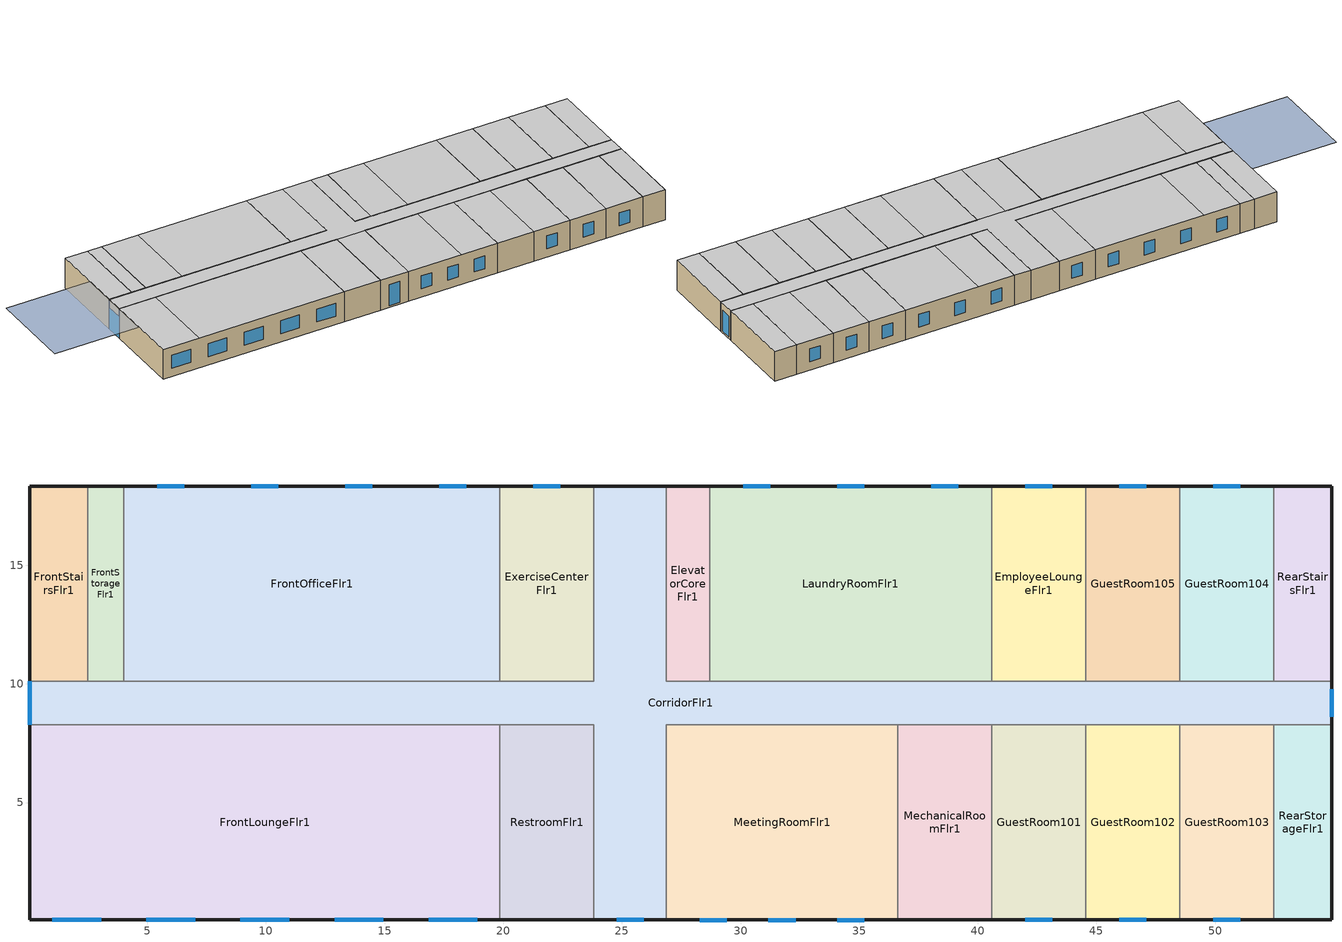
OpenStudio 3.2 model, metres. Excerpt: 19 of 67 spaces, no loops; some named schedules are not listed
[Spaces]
GuestRoom103
 floor ground: 52.47,8.28 52.47,0.05 48.51,0.05 48.51,8.28 z0
 wall outside: 48.51,0.05 52.47,0.05 z0:3.35
 wall to CorridorFlr1: 52.47,8.28 48.51,8.28 z0:3.35
 wall to RearStorageFlr1: 52.47,0.05 52.47,8.28 z0:3.35
 wall to GuestRoom102: 48.51,8.28 48.51,0.05 z0:3.35
 window: 49.92,0.05 51.06,0.05 z0.95:2.4
 ceiling to GuestRoom213: 52.47,0.05 52.47,8.28 48.51,8.28 48.51,0.05 z3.35
FrontStorageFlr1
 floor ground: 4.01,18.34 4.01,10.11 2.49,10.11 2.49,18.34 z0
 wall outside: 4.01,18.34 2.49,18.34 z0:3.35
 wall to FrontOfficeFlr1: 4.01,10.11 4.01,18.34 z0:3.35
 wall to CorridorFlr1: 2.49,10.11 4.01,10.11 z0:3.35
 wall to FrontStairsFlr1: 2.49,18.34 2.49,10.11 z0:3.35
 ceiling to FrontStorageFlr2: 4.01,10.11 4.01,18.34 2.49,18.34 2.49,10.11 z3.35
CorridorFlr1
 floor ground: 26.87,18.34 26.87,10.11 54.91,10.11 54.91,8.28 26.87,8.28 26.87,0.05 23.82,0.05 23.82,8.28 0.05,8.28 0.05,10.11 23.82,10.11 23.82,18.34 z0
 wall outside: 0.05,10.11 0.05,8.28 / 23.82,0.05 26.87,0.05 / 54.91,8.28 54.91,10.11 / 26.87,18.34 23.82,18.34 z0:3.35
 wall to RearStairsFlr1: 54.91,10.11 52.47,10.11 z0:3.35
 wall to FrontLoungeFlr1: 0.05,8.28 19.86,8.28 z0:3.35
 wall to GuestRoom104: 52.47,10.11 48.51,10.11 z0:3.35
 wall to LaundryRoomFlr1: 40.59,10.11 28.7,10.11 z0:3.35
 wall to MeetingRoomFlr1: 26.87,0.05 26.87,8.28 36.62,8.28 z0:3.35
 wall to ElevatorCoreFlr1: 28.7,10.11 26.87,10.11 26.87,18.34 z0:3.35
 wall to RestroomFlr1: 19.86,8.28 23.82,8.28 23.82,0.05 z0:3.35
 wall to GuestRoom102: 44.55,8.28 48.51,8.28 z0:3.35
 wall to FrontStairsFlr1: 2.49,10.11 0.05,10.11 z0:3.35
 wall to RearStorageFlr1: 52.47,8.28 54.91,8.28 z0:3.35
 wall to MechanicalRoomFlr1: 36.62,8.28 40.59,8.28 z0:3.35
 wall to ExerciseCenterFlr1: 23.82,18.34 23.82,10.11 19.86,10.11 z0:3.35
 wall to EmployeeLoungeFlr1: 44.55,10.11 40.59,10.11 z0:3.35
 wall to GuestRoom101: 40.59,8.28 44.55,8.28 z0:3.35
 wall to GuestRoom105: 48.51,10.11 44.55,10.11 z0:3.35
 wall to FrontOfficeFlr1: 19.86,10.11 4.01,10.11 z0:3.35
 window: 0.05,10.11 0.05,8.28 z0:2.44; 24.78,0.05 25.92,0.05 / 54.91,8.62 54.91,9.76 z0.19:2.55
 ceiling to CorridorFlr2: 54.91,8.28 54.91,10.11 26.87,10.11 26.87,18.34 23.82,18.34 23.82,10.11 0.05,10.11 0.05,8.28 z3.35
 ceiling to GuestRoom206_208: 26.87,0.05 26.87,8.28 23.82,8.28 23.82,0.05 z3.35
MechanicalRoomFlr1
 floor ground: 40.59,8.28 40.59,0.05 36.62,0.05 36.62,8.28 z0
 wall outside: 36.62,0.05 40.59,0.05 z0:3.35
 wall to GuestRoom101: 40.59,0.05 40.59,8.28 z0:3.35
 wall to MeetingRoomFlr1: 36.62,8.28 36.62,0.05 z0:3.35
 ceiling to GuestRoom209_212: 40.59,0.05 40.59,8.28 36.62,8.28 36.62,0.05 z3.35
FrontLoungeFlr1
 floor ground: 19.86,8.28 19.86,0.05 0.05,0.05 0.05,8.28 z0
 wall outside: 0.05,8.28 0.05,0.05 19.86,0.05 z0:3.35
 wall to RestroomFlr1: 19.86,0.05 19.86,8.28 z0:3.35
 window: 16.85,0.05 18.91,0.05 / 12.89,0.05 14.94,0.05 / 8.93,0.05 10.98,0.05 / 1,0.05 3.06,0.05 / 4.97,0.05 7.02,0.05 z0.95:2.4
 ceiling to GuestRoom201: 4.01,0.05 4.01,8.28 0.05,8.28 0.05,0.05 z3.35
 ceiling to GuestRoom202_205: 19.86,0.05 19.86,8.28 4.01,8.28 4.01,0.05 z3.35
GuestRoom102
 floor ground: 48.51,8.28 48.51,0.05 44.55,0.05 44.55,8.28 z0
 wall outside: 44.55,0.05 48.51,0.05 z0:3.35
 wall to GuestRoom101: 44.55,8.28 44.55,0.05 z0:3.35
 window: 45.96,0.05 47.1,0.05 z0.95:2.4
 ceiling to GuestRoom209_212: 48.51,0.05 48.51,8.28 44.55,8.28 44.55,0.05 z3.35
GuestRoom104
 floor ground: 52.47,18.34 52.47,10.11 48.51,10.11 48.51,18.34 z0
 wall outside: 52.47,18.34 48.51,18.34 z0:3.35
 wall to GuestRoom105: 48.51,18.34 48.51,10.11 z0:3.35
 wall to RearStairsFlr1: 52.47,10.11 52.47,18.34 z0:3.35
 window: 51.06,18.34 49.92,18.34 z0.95:2.4
 ceiling to GuestRoom214: 52.47,10.11 52.47,18.34 48.51,18.34 48.51,10.11 z3.35
ExerciseCenterFlr1
 floor ground: 23.82,18.34 23.82,10.11 19.86,10.11 19.86,18.34 z0
 wall outside: 23.82,18.34 19.86,18.34 z0:3.35
 wall to FrontOfficeFlr1: 19.86,18.34 19.86,10.11 z0:3.35
 window: 22.41,18.34 21.27,18.34 z0.95:2.4
 ceiling to GuestRoom220_223: 23.82,10.11 23.82,18.34 19.86,18.34 19.86,10.11 z3.35
FrontStairsFlr1
 floor ground: 2.49,18.34 2.49,10.11 0.05,10.11 0.05,18.34 z0
 wall outside: 2.49,18.34 0.05,18.34 0.05,10.11 z0:3.35
 ceiling to FrontStairsFlr2: 2.49,10.11 2.49,18.34 0.05,18.34 0.05,10.11 z3.35
RestroomFlr1
 floor ground: 23.82,8.28 23.82,0.05 19.86,0.05 19.86,8.28 z0
 wall outside: 19.86,0.05 23.82,0.05 z0:3.35
 ceiling to GuestRoom206_208: 23.82,0.05 23.82,8.28 19.86,8.28 19.86,0.05 z3.35
MeetingRoomFlr1
 floor ground: 36.62,8.28 36.62,0.05 26.87,0.05 26.87,8.28 z0
 wall outside: 26.87,0.05 36.62,0.05 z0:3.35
 window: 34.07,0.05 35.21,0.05 / 28.28,0.05 29.42,0.05 / 31.18,0.05 32.32,0.05 z0.95:2.4
 ceiling to GuestRoom206_208: 32.66,0.05 32.66,8.28 26.87,8.28 26.87,0.05 z3.35
 ceiling to GuestRoom209_212: 36.62,0.05 36.62,8.28 32.66,8.28 32.66,0.05 z3.35
LaundryRoomFlr1
 floor ground: 40.59,18.34 40.59,10.11 28.7,10.11 28.7,18.34 z0
 wall outside: 40.59,18.34 28.7,18.34 z0:3.35
 wall to EmployeeLoungeFlr1: 40.59,10.11 40.59,18.34 z0:3.35
 wall to ElevatorCoreFlr1: 28.7,18.34 28.7,10.11 z0:3.35
 window: 39.18,18.34 38.04,18.34 / 31.25,18.34 30.11,18.34 / 35.21,18.34 34.07,18.34 z0.95:2.4
 ceiling to GuestRoom215_218: 40.59,10.11 40.59,18.34 32.66,18.34 32.66,10.11 z3.35
 ceiling to GuestRoom219: 32.66,10.11 32.66,18.34 28.7,18.34 28.7,10.11 z3.35
FrontOfficeFlr1
 floor ground: 19.86,18.34 19.86,10.11 4.01,10.11 4.01,18.34 z0
 wall outside: 19.86,18.34 4.01,18.34 z0:3.35
 window: 14.49,18.34 13.35,18.34 / 10.52,18.34 9.39,18.34 / 18.45,18.34 17.31,18.34 / 6.56,18.34 5.42,18.34 z0.95:2.4
 ceiling to GuestRoom224: 7.97,10.11 7.97,18.34 4.01,18.34 4.01,10.11 z3.35
 ceiling to GuestRoom220_223: 19.86,10.11 19.86,18.34 7.97,18.34 7.97,10.11 z3.35
ElevatorCoreFlr1
 floor ground: 28.7,18.34 28.7,10.11 26.87,10.11 26.87,18.34 z0
 wall outside: 28.7,18.34 26.87,18.34 z0:3.35
 ceiling to ElevatorCoreFlr2: 28.7,10.11 28.7,18.34 26.87,18.34 26.87,10.11 z3.35
RearStairsFlr1
 floor ground: 54.91,18.34 54.91,10.11 52.47,10.11 52.47,18.34 z0
 wall outside: 54.91,10.11 54.91,18.34 52.47,18.34 z0:3.35
 ceiling to RearStairsFlr2: 54.91,10.11 54.91,18.34 52.47,18.34 52.47,10.11 z3.35
EmployeeLoungeFlr1
 floor ground: 44.55,18.34 44.55,10.11 40.59,10.11 40.59,18.34 z0
 wall outside: 44.55,18.34 40.59,18.34 z0:3.35
 wall to GuestRoom105: 44.55,10.11 44.55,18.34 z0:3.35
 window: 43.14,18.34 42,18.34 z0.95:2.4
 ceiling to GuestRoom215_218: 44.55,10.11 44.55,18.34 40.59,18.34 40.59,10.11 z3.35
RearStorageFlr1
 floor ground: 54.91,8.28 54.91,0.05 52.47,0.05 52.47,8.28 z0
 wall outside: 52.47,0.05 54.91,0.05 54.91,8.28 z0:3.35
 ceiling to RearStorageFlr2: 54.91,0.05 54.91,8.28 52.47,8.28 52.47,0.05 z3.35
GuestRoom101
 floor ground: 44.55,8.28 44.55,0.05 40.59,0.05 40.59,8.28 z0
 wall outside: 40.59,0.05 44.55,0.05 z0:3.35
 window: 42,0.05 43.14,0.05 z0.95:2.4
 ceiling to GuestRoom209_212: 44.55,0.05 44.55,8.28 40.59,8.28 40.59,0.05 z3.35
GuestRoom105
 floor ground: 48.51,18.34 48.51,10.11 44.55,10.11 44.55,18.34 z0
 wall outside: 48.51,18.34 44.55,18.34 z0:3.35
 window: 47.1,18.34 45.96,18.34 z0.95:2.4
 ceiling to GuestRoom215_218: 48.51,10.11 48.51,18.34 44.55,18.34 44.55,10.11 z3.35
shading: 0,4.57 0,13.72 -9.14,13.72 -9.14,4.57 z3.35
[Building]
-SmallHotel-ASHRAE 169-2006-2A created: 2020-01-30 15:07:55 -0700: North Axis {deg}=180; Default Construction Set=90.1-2010 - SmHotel - ASHRAE 169-2006-2A; Standards Number of Stories=4; Standards Number of Above Ground Stories=4; Standards Building Type=SmallHotel
[Site]
Houston Bush Intercontinental_TX_USA: Latitude {deg}=30; Longitude {deg}=-95.37; Time Zone {hr}=-6; Elevation {m}=29; Terrain=Suburbs
[Site:WaterMainsTemperature]
Calculation Method=Correlation; Annual Average Outdoor Air Temperature {C}=20.3167; Maximum Difference In Monthly Average Outdoor Air Temperatures {deltaC}=17.8
[SizingPeriod:DesignDay] Barometric Pressure {Pa}=100977; Sky Clearness=0; Rain Indicator=0; Snow Indicator=0; Day of Month=21; Daylight Saving Time Indicator=0; Humidity Indicating Type=Wetbulb; Dry-Bulb Temperature Range Modifier Type=DefaultMultipliers
Name | Maximum Dry-Bulb Temperature {C} | Daily Dry-Bulb Temperature Range {deltaC} | Humidity Indicating Conditions at Maximum Dry-Bulb | Wind Speed {m/s} | Wind Direction {deg} | Month | Day Type | Solar Model Indicator | ASHRAE Taub | ASHRAE Taud
Houston Bush Intercontinental Ann Htg 99.6% Condns DB | -1.6 | 0 | -1.6 | 2.8 | 0 | 1 | WinterDesignDay | ASHRAEClearSky
Houston Bush Intercontinental Ann Clg .4% Condns DB=>MWB | 36 | 10.1 | 24.8 | 3.5 | 170 | 7 | SummerDesignDay | ASHRAETau | 0.499 | 1.97
[Site:GroundTemperature:BuildingSurface]
20.56, 20.52, 20.65, 20.78, 20.93, 21.04, 21.11, 21.13, 21.1, 21, 20.86, 20.64
[ClimateZones]
Climate Zone Institution Name 1=ASHRAE; Climate Zone Document Name 1=ANSI/ASHRAE Standard 169; Climate Zone Document Year 1=2006; Climate Zone Value 1=2A; Climate Zone Institution Name 2=CEC; Climate Zone Document Name 2=California Climate Zone Descriptions; Climate Zone Document Year 2=1995
[Material:NoMass] Thermal Absorptance=0.9; Solar Absorptance=0.7
Name | Roughness | Thermal Resistance {m2-K/W} | Visible Absorptance
CP02 CARPET PAD | VeryRough | 0.21648 | 0.8
Typical Insulation R-6.78 | Smooth | 1.19347 | 0.7
Typical Carpet Pad | Smooth | 0.21648 | 0.8
Typical Insulation R-5.89 | Smooth | 1.03652 | 0.7
Typical Insulation R-19.72 | Smooth | 3.4722 | 0.7
Typical Insulation R-0.58 | Smooth | 0.101875 | 0.7
Typical Insulation R-8.93 | Smooth | 1.57183 | 0.7
[Material]
Name | Roughness | Thickness {m} | Conductivity {W/m-K} | Density {kg/m3} | Specific Heat {J/kg-K} | Thermal Absorptance | Solar Absorptance | Visible Absorptance
4 in. Normalweight Concrete Floor | MediumRough | 0.1016 | 2.31 | 2322 | 832 | 0.9 | 0.7 | 0.7
25mm Stucco | Smooth | 0.0254 | 0.72 | 1856 | 840 | 0.9 | 0.7 | 0.7
5/8 in. Gypsum Board | MediumSmooth | 0.0159 | 0.16 | 800 | 1090 | 0.9 | 0.7 | 0.7
Roof Membrane - Highly Reflective | VeryRough | 0.0095 | 0.16 | 1121.29 | 1460 | 0.75 | 0.45 | 0.7
Metal Roof Surface; F08 Metal surface | Smooth | 0.0008 | 45.28 | 7824 | 500 | 0.9 | 0.7 | 0.7
1/2 in. Gypsum Board | Smooth | 0.0127 | 0.16 | 800 | 1090 | 0.9 | 0.7 | 0.5
6 in. Normalweight Concrete Floor | MediumRough | 0.1524 | 2.31 | 2322 | 832 | 0.9 | 0.7 | 0.7
8 in. Concrete Block Basement Wall | MediumRough | 0.2032 | 1.326 | 1842 | 912 | 0.9 | 0.7 | 0.7
G05 25mm wood | MediumSmooth | 0.0254 | 0.15 | 608 | 1630 | 0.9 | 0.5 | 0.5
[DefaultConstructionSet]
90.1-2010 - SmHotel - ASHRAE 169-2006-2A: Default Exterior Surface Constructions=Default Surface Constructions 1; Default Interior Surface Constructions=Default Surface Constructions 2; Default Ground Contact Surface Constructions=Default Surface Constructions 3; Default Exterior SubSurface Constructions=Default Sub Surface Constructions 1; Default Interior SubSurface Constructions=Default Sub Surface Constructions 2; Interior Partition Construction=Typical Interior Partition
[DefaultSurfaceConstructions]
Name | Floor Construction | Wall Construction | Roof Ceiling Construction
Default Surface Constructions 1 | Typical Insulated Exterior Mass Floor R-9.35 | Typical Insulated Steel Framed Exterior Wall R-8.06 | Typical IEAD Roof - Highly Reflective R-20.83
Default Surface Constructions 2 | int_slab_floor_smallhotel | int_wall_smallhotel | int_slab_ceiling_smallhotel
Default Surface Constructions 3 | Typical Insulated Carpeted 6in Slab Floor | Typical Insulated Basement Mass Wall
[Construction]
Typical Insulated Exterior Mass Floor R-9.35: Typical Insulation R-6.78, 4 in. Normalweight Concrete Floor, Typical Carpet Pad
Typical Insulated Steel Framed Exterior Wall R-8.06: 25mm Stucco, 5/8 in. Gypsum Board, Typical Insulation R-5.89, 5/8 in. Gypsum Board
Typical IEAD Roof - Highly Reflective R-20.83: Roof Membrane - Highly Reflective, Typical Insulation R-19.72, Metal Roof Surface
int_slab_floor_smallhotel: 4 in. Normalweight Concrete Floor, CP02 CARPET PAD
int_wall_smallhotel: 1/2 in. Gypsum Board, 1/2 in. Gypsum Board
int_slab_ceiling_smallhotel: CP02 CARPET PAD, 4 in. Normalweight Concrete Floor
Typical Insulated Carpeted 6in Slab Floor: 6 in. Normalweight Concrete Floor, Typical Carpet Pad
Typical Insulated Basement Mass Wall: 8 in. Concrete Block Basement Wall
U 0.72 SHGC 0.25 Sgl Ref-B-M Tint 6mm: REF B TINT MID 6MM
Typical Insulated Metal Door R-1.43: F08 Metal surface, Typical Insulation R-0.58
U 0.88 SHGC 0.16 Sgl Ref-A-L Clr 6mm: REF A CLEAR LO 6MM
Typical Overhead Door: Typical Insulation R-8.93
U 1.98 SHGC 0.36 Sgl Ref-B-H Clr 6mm: REF B CLEAR HI 6MM
Typical Interior Window: Clear 3mm
Typical Interior Door; Typical Interior Partition: G05 25mm wood
[DefaultSubSurfaceConstructions]
Name | Fixed Window Construction | Operable Window Construction | Door Construction | Glass Door Construction | Overhead Door Construction | Skylight Construction | Tubular Daylight Dome Construction | Tubular Daylight Diffuser Construction
Default Sub Surface Constructions 1 | U 0.72 SHGC 0.25 Sgl Ref-B-M Tint 6mm | U 0.72 SHGC 0.25 Sgl Ref-B-M Tint 6mm | Typical Insulated Metal Door R-1.43 | U 0.88 SHGC 0.16 Sgl Ref-A-L Clr 6mm | Typical Overhead Door | U 1.98 SHGC 0.36 Sgl Ref-B-H Clr 6mm | Typical Interior Window | Typical Interior Window
Default Sub Surface Constructions 2 | Typical Interior Window | Typical Interior Window | Typical Interior Door
[WindowMaterial:Glazing] Optical Data Type=SpectralAverage; Infrared Transmittance at Normal Incidence=0; Front Side Infrared Hemispherical Emissivity=0.84; Conductivity {W/m-K}=0.9; Dirt Correction Factor for Solar and Visible Transmittance=1; Solar Diffusing=No
Name | Thickness {m} | Solar Transmittance at Normal Incidence | Front Side Solar Reflectance at Normal Incidence | Back Side Solar Reflectance at Normal Incidence | Visible Transmittance at Normal Incidence | Front Side Visible Reflectance at Normal Incidence | Back Side Visible Reflectance at Normal Incidence | Back Side Infrared Hemispherical Emissivity
REF B TINT MID 6MM | 0.006 | 0.1 | 0.11 | 0.41 | 0.13 | 0.1 | 0.32 | 0.45
REF A CLEAR LO 6MM | 0.006 | 0.066 | 0.341 | 0.493 | 0.08 | 0.41 | 0.37 | 0.4
REF B CLEAR HI 6MM | 0.006 | 0.24 | 0.16 | 0.32 | 0.3 | 0.16 | 0.29 | 0.6
Clear 3mm | 0.003 | 0.837 | 0.075 | 0.075 | 0.898 | 0.081 | 0.081 | 0.84
[Space] Building Story=BuildingStory1
Name | Space Type | Thermal Zone
GuestRoom103 | SmallHotel GuestRoom123Occ | GuestRoom103 ZN
FrontStorageFlr1 | SmallHotel Storage | FrontStorageFlr1 ZN
GuestRoom105 | SmallHotel GuestRoom123Occ | GuestRoom105 ZN
CorridorFlr1 | SmallHotel Corridor | CorridorFlr1 ZN
MechanicalRoomFlr1 | SmallHotel Mechanical | MechanicalRoomFlr1 ZN
ElevatorCoreFlr1 | SmallHotel Elec/MechRoom | ElevatorCoreFlr1 ZN
FrontLoungeFlr1 | SmallHotel GuestLounge | FrontLoungeFlr1 ZN
GuestRoom101 | SmallHotel GuestRoom123Vac | GuestRoom101 ZN
GuestRoom102 | SmallHotel GuestRoom123Vac | GuestRoom102 ZN
GuestRoom104 | SmallHotel GuestRoom123Occ | GuestRoom104 ZN
ExerciseCenterFlr1 | SmallHotel Exercise | ExerciseCenterFlr1 ZN
FrontStairsFlr1 | SmallHotel Stair | FrontStairsFlr1 ZN
RestroomFlr1 | SmallHotel PublicRestroom | RestroomFlr1 ZN
MeetingRoomFlr1 | SmallHotel Meeting | MeetingRoomFlr1 ZN
RearStairsFlr1 | SmallHotel Stair | RearStairsFlr1 ZN
RearStorageFlr1 | SmallHotel Storage | RearStorageFlr1 ZN
LaundryRoomFlr1 | SmallHotel Laundry | LaundryRoomFlr1 ZN
FrontOfficeFlr1 | SmallHotel Office | FrontOfficeFlr1 ZN
EmployeeLoungeFlr1 | SmallHotel StaffLounge | EmployeeLoungeFlr1 ZN
[BuildingStory]
BuildingStory1
[SpaceType] Standards Building Type=SmallHotel
Name | Default Schedule Set | Design Specification Outdoor Air Object | Standards Space Type
SmallHotel Corridor | SmallHotel Corridor Schedule Set | SmallHotel Corridor Ventilation | Corridor
SmallHotel Elec/MechRoom | SmallHotel Elec/MechRoom Schedule Set | SmallHotel Elec/MechRoom Ventilation | Elec/MechRoom
SmallHotel StaffLounge | SmallHotel StaffLounge Schedule Set | SmallHotel StaffLounge Ventilation | StaffLounge
SmallHotel Exercise | SmallHotel Exercise Schedule Set | SmallHotel Exercise Ventilation | Exercise
SmallHotel GuestLounge | SmallHotel GuestLounge Schedule Set | SmallHotel GuestLounge Ventilation | GuestLounge
SmallHotel Office | SmallHotel Office Schedule Set | SmallHotel Office Ventilation | Office
SmallHotel Stair | SmallHotel Stair Schedule Set | SmallHotel Stair Ventilation | Stair
SmallHotel Storage | SmallHotel Storage Schedule Set | SmallHotel Storage Ventilation | Storage
SmallHotel GuestRoom123Occ | SmallHotel GuestRoom123Occ Schedule Set | SmallHotel GuestRoom123Occ Ventilation | GuestRoom123Occ
SmallHotel GuestRoom123Vac | SmallHotel GuestRoom123Vac Schedule Set | SmallHotel GuestRoom123Vac Ventilation | GuestRoom123Vac
SmallHotel Laundry | SmallHotel Laundry Schedule Set | SmallHotel Laundry Ventilation | Laundry
SmallHotel Mechanical | SmallHotel Mechanical Schedule Set | SmallHotel Mechanical Ventilation | Mechanical
SmallHotel Meeting | SmallHotel Meeting Schedule Set | SmallHotel Meeting Ventilation | Meeting
SmallHotel PublicRestroom | SmallHotel PublicRestroom Schedule Set | SmallHotel PublicRestroom Ventilation | PublicRestroom
[Lights:Definition] Design Level Calculation Method=Watts/Area; Fraction Radiant=0.7; Fraction Visible=0.2
Name | Watts per Space Floor Area {W/m2}
SmallHotel Corridor Lights Definition | 8.52502
SmallHotel Exercise Lights Definition | 9.30002
SmallHotel GuestLounge Lights Definition | 11.4097
SmallHotel GuestRoom123Occ Lights Definition; SmallHotel GuestRoom123Vac Lights Definition | 8.07293
SmallHotel Laundry Lights Definition | 6.45835
SmallHotel Mechanical Lights Definition | 10.2257
SmallHotel Meeting Lights Definition | 13.2396
SmallHotel Office Lights Definition | 11.9479
SmallHotel PublicRestroom Lights Definition | 10.5486
SmallHotel StaffLounge Lights Definition | 7.85765
SmallHotel Stair Lights Definition | 7.4271
SmallHotel Storage Lights Definition | 6.78126
[Lights] Fraction Replaceable=1
Name | Lights Definition | Space or SpaceType
SmallHotel Corridor Lights | SmallHotel Corridor Lights Definition | SmallHotel Corridor
SmallHotel Exercise Lights | SmallHotel Exercise Lights Definition | SmallHotel Exercise
SmallHotel GuestLounge Lights | SmallHotel GuestLounge Lights Definition | SmallHotel GuestLounge
SmallHotel GuestRoom123Occ Lights | SmallHotel GuestRoom123Occ Lights Definition | SmallHotel GuestRoom123Occ
SmallHotel GuestRoom123Vac Lights | SmallHotel GuestRoom123Vac Lights Definition | SmallHotel GuestRoom123Vac
SmallHotel Laundry Lights | SmallHotel Laundry Lights Definition | SmallHotel Laundry
SmallHotel Mechanical Lights | SmallHotel Mechanical Lights Definition | SmallHotel Mechanical
SmallHotel Meeting Lights | SmallHotel Meeting Lights Definition | SmallHotel Meeting
SmallHotel Office Lights | SmallHotel Office Lights Definition | SmallHotel Office
SmallHotel PublicRestroom Lights | SmallHotel PublicRestroom Lights Definition | SmallHotel PublicRestroom
SmallHotel StaffLounge Lights | SmallHotel StaffLounge Lights Definition | SmallHotel StaffLounge
SmallHotel Stair Lights | SmallHotel Stair Lights Definition | SmallHotel Stair
SmallHotel Storage Lights | SmallHotel Storage Lights Definition | SmallHotel Storage
[DesignSpecification:OutdoorAir] Outdoor Air Method=Sum
Name | Outdoor Air Flow per Floor Area {m3/s-m2} | Outdoor Air Flow per Person {m3/s-person} | Outdoor Air Flow Rate {m3/s} | Outdoor Air Flow Air Changes per Hour {1/hr}
SmallHotel Corridor Ventilation; SmallHotel Stair Ventilation | 0.0003048
SmallHotel Elec/MechRoom Ventilation; SmallHotel Mechanical Ventilation; SmallHotel Storage Ventilation | 0.0006096
SmallHotel Exercise Ventilation | 0.0023307 | 0 | 0 | 0
SmallHotel GuestLounge Ventilation | 0.0014478 | 0 | 0 | 0
SmallHotel GuestRoom123Occ Ventilation; SmallHotel GuestRoom123Vac Ventilation | 0.0003048 | 0.00235974
SmallHotel Laundry Ventilation | 0.0003048 | 0.00353961
SmallHotel Meeting Ventilation | 0.0015748 | 0 | 0 | 0
SmallHotel Office Ventilation | 0.000486156 | 0 | 0 | 0
SmallHotel PublicRestroom Ventilation | 0.0003048 | 0 | 0 | 0
SmallHotel StaffLounge Ventilation | 0.00225857 | 0 | 0 | 0
[DefaultScheduleSet]
Name | Number of People Schedule | People Activity Level Schedule | Lighting Schedule | Electric Equipment Schedule | Infiltration Schedule | Gas Equipment Schedule
SmallHotel Corridor Schedule Set | HotelSmall AlwaysOff | HotelSmall Activity_Sch | HotelSmall BLDG_LIGHT_CORRIDOR_SCH | HotelSmall AlwaysOff | Always On
SmallHotel Elec/MechRoom Schedule Set |  |  | HotelSmall AlwaysOff | HotelSmall BLDG_ELEVATORS | Always On
SmallHotel Exercise Schedule Set | HotelSmall ExerciseCenter_Occ_Sch | HotelSmall Activity_Sch | HotelSmall BLDG_LIGHT_EXERCENTER_SCH | HotelSmall ExerciseCenter_Eqp_Sch | HotelSmall CommonArea_Infil_Sch
SmallHotel GuestLounge Schedule Set | HotelSmall Lobby_Occ_Sch | HotelSmall Activity_Sch | HotelSmall BLDG_LIGHT_FRONTLOUNGE_SCH | HotelSmall Lobby_Eqp_Sch | HotelSmall CommonArea_Infil_Sch
SmallHotel GuestRoom123Occ Schedule Set | HotelSmall GuestRoom_Occ_Sch | HotelSmall Activity_Sch | HotelSmall BLDG_LIGHT_GUESTROOM_SCH_2010 | HotelSmall GuestRoom_Eqp_Sch_Base | HotelSmall GuestRoom_Infil_Sch
SmallHotel GuestRoom123Vac Schedule Set | HotelSmall AlwaysOff | HotelSmall Activity_Sch | HotelSmall AlwaysOff | HotelSmall AlwaysOff | HotelSmall GuestRoom_Infil_Sch
SmallHotel Laundry Schedule Set | HotelSmall LaundryRoom_Occ_Sch | HotelSmall Activity_Sch | HotelSmall BLDG_LIGHT_LAUNDRY_SCH | HotelSmall LaundryRoom_Eqp_Elec_Sch | HotelSmall CommonArea_Infil_Sch | HotelSmall LaundryRoom_Eqp_Gas_Sch
SmallHotel Mechanical Schedule Set | HotelSmall AlwaysOff | HotelSmall Activity_Sch | HotelSmall BLDG_LIGHT_MECHROOM_SCH | HotelSmall AlwaysOff | HotelSmall CommonArea_Infil_Sch
SmallHotel Meeting Schedule Set | HotelSmall MeetingRoom_Occ_Sch | HotelSmall Activity_Sch | HotelSmall BLDG_LIGHT_MEETINGROOM_SCH | HotelSmall MeetingRoom_Eqp_Sch | HotelSmall CommonArea_Infil_Sch
SmallHotel Office Schedule Set | HotelSmall Office_Occ_Sch | HotelSmall Activity_Sch | HotelSmall BLDG_LIGHT_OFFICE_SCH | HotelSmall OFF_EQUIP_SCH | HotelSmall CommonArea_Infil_Sch
SmallHotel PublicRestroom Schedule Set | HotelSmall Lobby_Occ_Sch | HotelSmall Activity_Sch | HotelSmall BLDG_LIGHT_RESTROOM_SCH | HotelSmall Lobby_Eqp_Sch | HotelSmall CommonArea_Infil_Sch
SmallHotel StaffLounge Schedule Set | HotelSmall EmployeeLounge_Occ_Sch | HotelSmall Activity_Sch | HotelSmall BLDG_LIGHT_EMPLOYEELOUNGE_SCH | HotelSmall EmployeeLounge_Eqp_Sch | HotelSmall CommonArea_Infil_Sch
SmallHotel Stair Schedule Set | HotelSmall AlwaysOff | HotelSmall Activity_Sch | HotelSmall BLDG_LIGHT_STAIR_SCH | HotelSmall AlwaysOff | Always On
SmallHotel Storage Schedule Set | HotelSmall AlwaysOff | HotelSmall Activity_Sch | HotelSmall BLDG_LIGHT_STORAGE_SCH | HotelSmall AlwaysOff | Always On
[ThermostatSetpoint:DualSetpoint]
Name | Heating Setpoint Temperature Schedule | Cooling Setpoint Temperature Schedule
SmallHotel Corridor Thermostat 1; SmallHotel Elec/MechRoom Thermostat 1; SmallHotel StaffLounge Thermostat 1; SmallHotel Exercise Thermostat 1; SmallHotel GuestLounge Thermostat 1; SmallHotel Office Thermostat 1; SmallHotel Laundry Thermostat 1; SmallHotel Meeting Thermostat 1; SmallHotel PublicRestroom Thermostat 1 | HotelSmall CommonArea_HtgSP_Sch | HotelSmall CommonArea_ClgSP_Sch
SmallHotel Stair Thermostat 1; SmallHotel Stair Thermostat 4 | HotelSmall SemiHeated_HtgSP_Sch | HotelSmall CommonArea_ClgSP_Sch
SmallHotel Storage Thermostat 1; SmallHotel Mechanical Thermostat 1; SmallHotel Storage Thermostat 4 | HotelSmall SemiHeated_HtgSP_Sch | HotelSmall StorageArea_ClgSP_Sch
SmallHotel GuestRoom123Vac Thermostat 1; SmallHotel GuestRoom123Vac Thermostat 2 | HotelSmall VacGuestRoom_HtgSP_Sch | HotelSmall VacGuestRoom_ClgSP_Sch
SmallHotel GuestRoom123Occ Thermostat 1; SmallHotel GuestRoom123Occ Thermostat 2; SmallHotel GuestRoom123Occ Thermostat 3 | HotelSmall Adva_OccGuestRoom_HtgSP_Sch | HotelSmall Adva_OccGuestRoom_ClgSP_Sch
[ElectricEquipment:Definition]
Name | Design Level Calculation Method | Watts per Space Floor Area {W/m2} | Fraction Radiant | Design Level {W} | Fraction Latent | Fraction Lost
SmallHotel Elec/MechRoom Elec Equip Definition | Watts/Area | 2133.41 | 0.5
SmallHotel Exercise Elec Equip Definition | Watts/Area | 18.6216 | 0.5
SmallHotel GuestLounge Elec Equip Definition | Watts/Area | 26.0487 | 0.5
SmallHotel GuestRoom123Occ Elec Equip Definition; SmallHotel GuestRoom123Vac Elec Equip Definition | Watts/Area | 11.8403 | 0.5
SmallHotel Laundry Elec Equip Definition | Watts/Area | 27.6632 | 0.2
SmallHotel Meeting Elec Equip Definition | Watts/Area | 6.17848 | 0.5
SmallHotel Office Elec Equip Definition | Watts/Area | 13.7778 | 0.5
SmallHotel StaffLounge Elec Equip Definition | Watts/Area | 21.5278 | 0.5
Elevator CoreFlr1 Electric Equipment Definition | EquipmentLevel |  | 0.5 | 125 | 0 | 0
[ElectricEquipment]
Name | Electric Equipment Definition | Space or SpaceType | Schedule
SmallHotel Elec/MechRoom Elec Equip | SmallHotel Elec/MechRoom Elec Equip Definition | SmallHotel Elec/MechRoom
SmallHotel Exercise Elec Equip | SmallHotel Exercise Elec Equip Definition | SmallHotel Exercise
SmallHotel GuestLounge Elec Equip | SmallHotel GuestLounge Elec Equip Definition | SmallHotel GuestLounge
SmallHotel GuestRoom123Occ Elec Equip | SmallHotel GuestRoom123Occ Elec Equip Definition | SmallHotel GuestRoom123Occ
SmallHotel GuestRoom123Vac Elec Equip | SmallHotel GuestRoom123Vac Elec Equip Definition | SmallHotel GuestRoom123Vac
SmallHotel Laundry Elec Equip | SmallHotel Laundry Elec Equip Definition | SmallHotel Laundry
SmallHotel Meeting Elec Equip | SmallHotel Meeting Elec Equip Definition | SmallHotel Meeting
SmallHotel Office Elec Equip | SmallHotel Office Elec Equip Definition | SmallHotel Office
SmallHotel StaffLounge Elec Equip | SmallHotel StaffLounge Elec Equip Definition | SmallHotel StaffLounge
Elevator Coreflr1 Elevator Lights/Fans Equipment | Elevator CoreFlr1 Electric Equipment Definition | ElevatorCoreFlr1 | HotelSmall ELEV_LIGHT_FAN_SCH_ADD_DF
[People:Definition] Number of People Calculation Method=People/Area; Fraction Radiant=0.3
Name | People per Space Floor Area {person/m2}
SmallHotel Exercise People Definition | 0.214632
SmallHotel GuestLounge People Definition | 0.322917
SmallHotel GuestRoom123Occ People Definition; SmallHotel GuestRoom123Vac People Definition | 0.0459619
SmallHotel Laundry People Definition | 0.107639
SmallHotel Meeting People Definition | 0.538196
SmallHotel Office People Definition | 0.0768543
SmallHotel PublicRestroom People Definition | 0.0306771
SmallHotel StaffLounge People Definition | 0.551973
[People] Work Efficiency Schedule=Work Efficiency Schedule; Clothing Insulation Schedule=Clothing Schedule; Air Velocity Schedule=Air Velocity Schedule; Multiplier=1
Name | People Definition | Space or SpaceType
SmallHotel Exercise People | SmallHotel Exercise People Definition | SmallHotel Exercise
SmallHotel GuestLounge People | SmallHotel GuestLounge People Definition | SmallHotel GuestLounge
SmallHotel GuestRoom123Occ People | SmallHotel GuestRoom123Occ People Definition | SmallHotel GuestRoom123Occ
SmallHotel GuestRoom123Vac People | SmallHotel GuestRoom123Vac People Definition | SmallHotel GuestRoom123Vac
SmallHotel Laundry People | SmallHotel Laundry People Definition | SmallHotel Laundry
SmallHotel Meeting People | SmallHotel Meeting People Definition | SmallHotel Meeting
SmallHotel Office People | SmallHotel Office People Definition | SmallHotel Office
SmallHotel PublicRestroom People | SmallHotel PublicRestroom People Definition | SmallHotel PublicRestroom
SmallHotel StaffLounge People | SmallHotel StaffLounge People Definition | SmallHotel StaffLounge
[GasEquipment:Definition]
SmallHotel Laundry Gas Equip Definition: Design Level Calculation Method=Watts/Area; Watts per Space Floor Area {W/m2}=409.781; Fraction Radiant=0.2
[GasEquipment]
SmallHotel Laundry Gas Equip: Gas Equipment Definition=SmallHotel Laundry Gas Equip Definition; Space or SpaceType=SmallHotel Laundry
[SpaceInfiltration:DesignFlowRate]
Name | Space or SpaceType | Schedule | Design Flow Rate Calculation Method | Flow per Exterior Surface Area {m3/s-m2} | Constant Term Coefficient | Temperature Term Coefficient | Velocity Term Coefficient | Velocity Squared Term Coefficient | Design Flow Rate {m3/s}
CorridorFlr1 Infiltration | CorridorFlr1 | Always On | Flow/ExteriorArea | 0.000569573 | 0 | 0 | 0.224 | 0
ElevatorCoreFlr1 Infiltration | ElevatorCoreFlr1 | Always On | Flow/ExteriorArea | 0.000569573 | 0 | 0 | 0.224 | 0
EmployeeLoungeFlr1 Infiltration | EmployeeLoungeFlr1 | HotelSmall CommonArea_Infil_Sch | Flow/ExteriorArea | 0.000569573 | 0 | 0 | 0.224 | 0
ExerciseCenterFlr1 Infiltration | ExerciseCenterFlr1 | HotelSmall CommonArea_Infil_Sch | Flow/ExteriorArea | 0.000569573 | 0 | 0 | 0.224 | 0
FrontLoungeFlr1 Infiltration | FrontLoungeFlr1 | HotelSmall CommonArea_Infil_Sch | Flow/ExteriorArea | 0.000569573 | 0 | 0 | 0.224 | 0
FrontOfficeFlr1 Infiltration | FrontOfficeFlr1 | HotelSmall CommonArea_Infil_Sch | Flow/ExteriorArea | 0.000569573 | 0 | 0 | 0.224 | 0
FrontStairsFlr1 Infiltration | FrontStairsFlr1 | Always On | Flow/ExteriorArea | 0.000569573 | 0 | 0 | 0.224 | 0
FrontStorageFlr1 Infiltration | FrontStorageFlr1 | Always On | Flow/ExteriorArea | 0.000569573 | 0 | 0 | 0.224 | 0
GuestRoom101 Infiltration | GuestRoom101 | HotelSmall GuestRoom_Infil_Sch | Flow/ExteriorArea | 0.000569573 | 0 | 0 | 0.224 | 0
GuestRoom102 Infiltration | GuestRoom102 | HotelSmall GuestRoom_Infil_Sch | Flow/ExteriorArea | 0.000569573 | 0 | 0 | 0.224 | 0
GuestRoom103 Infiltration | GuestRoom103 | HotelSmall GuestRoom_Infil_Sch | Flow/ExteriorArea | 0.000569573 | 0 | 0 | 0.224 | 0
GuestRoom104 Infiltration | GuestRoom104 | HotelSmall GuestRoom_Infil_Sch | Flow/ExteriorArea | 0.000569573 | 0 | 0 | 0.224 | 0
GuestRoom105 Infiltration | GuestRoom105 | HotelSmall GuestRoom_Infil_Sch | Flow/ExteriorArea | 0.000569573 | 0 | 0 | 0.224 | 0
LaundryRoomFlr1 Infiltration | LaundryRoomFlr1 | HotelSmall CommonArea_Infil_Sch | Flow/ExteriorArea | 0.000569573 | 0 | 0 | 0.224 | 0
MechanicalRoomFlr1 Infiltration | MechanicalRoomFlr1 | HotelSmall CommonArea_Infil_Sch | Flow/ExteriorArea | 0.000569573 | 0 | 0 | 0.224 | 0
MeetingRoomFlr1 Infiltration | MeetingRoomFlr1 | HotelSmall CommonArea_Infil_Sch | Flow/ExteriorArea | 0.000569573 | 0 | 0 | 0.224 | 0
RearStairsFlr1 Infiltration | RearStairsFlr1 | Always On | Flow/ExteriorArea | 0.000569573 | 0 | 0 | 0.224 | 0
RearStorageFlr1 Infiltration | RearStorageFlr1 | Always On | Flow/ExteriorArea | 0.000569573 | 0 | 0 | 0.224 | 0
RestroomFlr1 Infiltration | RestroomFlr1 | HotelSmall CommonArea_Infil_Sch | Flow/ExteriorArea | 0.000569573 | 0 | 0 | 0.224 | 0
Corridor1 door Infiltration | CorridorFlr1 | HotelSmall INFIL_Door_Opening_SCH | Flow/Space |  |  |  |  |  | 0.591822
[ThermalZone] Use Ideal Air Loads=No
CorridorFlr1 ZN: Thermostat=SmallHotel Corridor Thermostat 1
ElevatorCoreFlr1 ZN: Thermostat=SmallHotel Elec/MechRoom Thermostat 1
EmployeeLoungeFlr1 ZN: Thermostat=SmallHotel StaffLounge Thermostat 1
ExerciseCenterFlr1 ZN: Thermostat=SmallHotel Exercise Thermostat 1
FrontLoungeFlr1 ZN: Thermostat=SmallHotel GuestLounge Thermostat 1; Primary Daylighting Control=FrontLoungeFlr1 Daylt Sensor 1; Fraction of Zone Controlled by Primary Daylighting Control=0.12; Secondary Daylighting Control=FrontLoungeFlr1 Daylt Sensor 2; Fraction of Zone Controlled by Secondary Daylighting Control=0.12
FrontOfficeFlr1 ZN: Thermostat=SmallHotel Office Thermostat 1
FrontStairsFlr1 ZN: Thermostat=SmallHotel Stair Thermostat 1
FrontStorageFlr1 ZN: Thermostat=SmallHotel Storage Thermostat 1
GuestRoom101 ZN: Thermostat=SmallHotel GuestRoom123Vac Thermostat 1
GuestRoom102 ZN: Thermostat=SmallHotel GuestRoom123Vac Thermostat 2
GuestRoom103 ZN: Thermostat=SmallHotel GuestRoom123Occ Thermostat 1
GuestRoom104 ZN: Thermostat=SmallHotel GuestRoom123Occ Thermostat 2
GuestRoom105 ZN: Thermostat=SmallHotel GuestRoom123Occ Thermostat 3
LaundryRoomFlr1 ZN: Thermostat=SmallHotel Laundry Thermostat 1
MechanicalRoomFlr1 ZN: Thermostat=SmallHotel Mechanical Thermostat 1
MeetingRoomFlr1 ZN: Thermostat=SmallHotel Meeting Thermostat 1
RearStairsFlr1 ZN: Thermostat=SmallHotel Stair Thermostat 4
RearStorageFlr1 ZN: Thermostat=SmallHotel Storage Thermostat 4
RestroomFlr1 ZN: Thermostat=SmallHotel PublicRestroom Thermostat 1
[Exterior:Lights:Definition]
NonDimming Exterior Lights Def: Design Level {W}=4188
[Exterior:Lights]
NonDimming Exterior Lights Def: Exterior Lights Definition=NonDimming Exterior Lights Def; Schedule=HotelSmall Exterior_Lgt_ALWAYS_ON; Control Option=AstronomicalClock
[Daylighting:Control] Space=FrontLoungeFlr1; Position Z-Coordinate {m}=0.762; Illuminance Setpoint {lux}=375; Lighting Control Type=Stepped; Minimum Input Power Fraction for Continuous Dimming Control=0.3; Minimum Light Output Fraction for Continuous Dimming Control=0.2; Number of Stepped Control Steps=3; Probability Lighting will be Reset When Needed in Manual Stepped Control=1; Maximum Allowable Discomfort Glare Index=22
Name | Position X-Coordinate {m} | Position Y-Coordinate {m}
FrontLoungeFlr1 Daylt Sensor 1 | 2.02988 | 1.63179
FrontLoungeFlr1 Daylt Sensor 2 | 5.99228 | 3.23872
[Schedule:Ruleset]
Name | Default Day Schedule | Summer Design Day Schedule | Winter Design Day Schedule
HotelSmall AlwaysOff | HotelSmall AlwaysOff Default | HotelSmall AlwaysOff Summer Design Day | HotelSmall AlwaysOff Winter Design Day
HotelSmall Activity_Sch | HotelSmall Activity_Sch Default | HotelSmall Activity_Sch Summer Design Day | HotelSmall Activity_Sch Winter Design Day
HotelSmall BLDG_LIGHT_CORRIDOR_SCH | HotelSmall BLDG_LIGHT_CORRIDOR_SCH Default | HotelSmall BLDG_LIGHT_CORRIDOR_SCH Summer Design Day | HotelSmall BLDG_LIGHT_CORRIDOR_SCH Winter Design Day
Always On | Always On Default
HotelSmall CommonArea_HtgSP_Sch | HotelSmall CommonArea_HtgSP_Sch Default | HotelSmall CommonArea_HtgSP_Sch Summer Design Day | HotelSmall CommonArea_HtgSP_Sch Winter Design Day
HotelSmall CommonArea_ClgSP_Sch | HotelSmall CommonArea_ClgSP_Sch Default | HotelSmall CommonArea_ClgSP_Sch Summer Design Day | HotelSmall CommonArea_ClgSP_Sch Winter Design Day
HotelSmall BLDG_ELEVATORS | HotelSmall BLDG_ELEVATORS Default | HotelSmall BLDG_ELEVATORS Summer Design Day | HotelSmall BLDG_ELEVATORS Winter Design Day
Clothing Schedule | Clothing Schedule Default Winter Clothes
Air Velocity Schedule | Air Velocity Schedule Default
Work Efficiency Schedule | Work Efficiency Schedule Default
HotelSmall ExerciseCenter_Occ_Sch | HotelSmall ExerciseCenter_Occ_Sch Default | HotelSmall ExerciseCenter_Occ_Sch Summer Design Day | HotelSmall ExerciseCenter_Occ_Sch Winter Design Day
HotelSmall BLDG_LIGHT_EXERCENTER_SCH | HotelSmall BLDG_LIGHT_EXERCENTER_SCH Default | HotelSmall BLDG_LIGHT_EXERCENTER_SCH Summer Design Day | HotelSmall BLDG_LIGHT_EXERCENTER_SCH Winter Design Day
HotelSmall ExerciseCenter_Eqp_Sch | HotelSmall ExerciseCenter_Eqp_Sch Default | HotelSmall ExerciseCenter_Eqp_Sch Summer Design Day | HotelSmall ExerciseCenter_Eqp_Sch Winter Design Day
HotelSmall CommonArea_Infil_Sch | HotelSmall CommonArea_Infil_Sch Default | HotelSmall CommonArea_Infil_Sch Summer Design Day | HotelSmall CommonArea_Infil_Sch Winter Design Day
HotelSmall Lobby_Occ_Sch | HotelSmall Lobby_Occ_Sch Default | HotelSmall Lobby_Occ_Sch Summer Design Day | HotelSmall Lobby_Occ_Sch Winter Design Day
HotelSmall BLDG_LIGHT_FRONTLOUNGE_SCH | HotelSmall BLDG_LIGHT_FRONTLOUNGE_SCH Default | HotelSmall BLDG_LIGHT_FRONTLOUNGE_SCH Summer Design Day | HotelSmall BLDG_LIGHT_FRONTLOUNGE_SCH Winter Design Day
HotelSmall Lobby_Eqp_Sch | HotelSmall Lobby_Eqp_Sch Default | HotelSmall Lobby_Eqp_Sch Summer Design Day | HotelSmall Lobby_Eqp_Sch Winter Design Day
HotelSmall GuestRoom_Occ_Sch | HotelSmall GuestRoom_Occ_Sch Default | HotelSmall GuestRoom_Occ_Sch Summer Design Day | HotelSmall GuestRoom_Occ_Sch Winter Design Day
HotelSmall BLDG_LIGHT_GUESTROOM_SCH_2010 | HotelSmall BLDG_LIGHT_GUESTROOM_SCH_2010 Default | HotelSmall BLDG_LIGHT_GUESTROOM_SCH_2010 Summer Design Day | HotelSmall BLDG_LIGHT_GUESTROOM_SCH_2010 Winter Design Day
HotelSmall GuestRoom_Eqp_Sch_Base | HotelSmall GuestRoom_Eqp_Sch_Base Default | HotelSmall GuestRoom_Eqp_Sch_Base Summer Design Day | HotelSmall GuestRoom_Eqp_Sch_Base Winter Design Day
HotelSmall GuestRoom_Infil_Sch | HotelSmall GuestRoom_Infil_Sch Default | HotelSmall GuestRoom_Infil_Sch Summer Design Day | HotelSmall GuestRoom_Infil_Sch Winter Design Day
HotelSmall Adva_OccGuestRoom_HtgSP_Sch | HotelSmall Adva_OccGuestRoom_HtgSP_Sch Default | HotelSmall Adva_OccGuestRoom_HtgSP_Sch Summer Design Day | HotelSmall Adva_OccGuestRoom_HtgSP_Sch Winter Design Day
HotelSmall Adva_OccGuestRoom_ClgSP_Sch | HotelSmall Adva_OccGuestRoom_ClgSP_Sch Default | HotelSmall Adva_OccGuestRoom_ClgSP_Sch Summer Design Day | HotelSmall Adva_OccGuestRoom_ClgSP_Sch Winter Design Day
HotelSmall VacGuestRoom_HtgSP_Sch | HotelSmall VacGuestRoom_HtgSP_Sch Default | HotelSmall VacGuestRoom_HtgSP_Sch Summer Design Day | HotelSmall VacGuestRoom_HtgSP_Sch Winter Design Day
HotelSmall VacGuestRoom_ClgSP_Sch | HotelSmall VacGuestRoom_ClgSP_Sch Default | HotelSmall VacGuestRoom_ClgSP_Sch Summer Design Day | HotelSmall VacGuestRoom_ClgSP_Sch Winter Design Day
HotelSmall LaundryRoom_Occ_Sch | HotelSmall LaundryRoom_Occ_Sch Default | HotelSmall LaundryRoom_Occ_Sch Summer Design Day | HotelSmall LaundryRoom_Occ_Sch Winter Design Day
HotelSmall BLDG_LIGHT_LAUNDRY_SCH | HotelSmall BLDG_LIGHT_LAUNDRY_SCH Default | HotelSmall BLDG_LIGHT_LAUNDRY_SCH Summer Design Day | HotelSmall BLDG_LIGHT_LAUNDRY_SCH Winter Design Day
HotelSmall LaundryRoom_Eqp_Elec_Sch | HotelSmall LaundryRoom_Eqp_Elec_Sch Default | HotelSmall LaundryRoom_Eqp_Elec_Sch Summer Design Day | HotelSmall LaundryRoom_Eqp_Elec_Sch Winter Design Day
HotelSmall LaundryRoom_Eqp_Gas_Sch | HotelSmall LaundryRoom_Eqp_Gas_Sch Default | HotelSmall LaundryRoom_Eqp_Gas_Sch Summer Design Day | HotelSmall LaundryRoom_Eqp_Gas_Sch Winter Design Day
HotelSmall BLDG_LIGHT_MECHROOM_SCH | HotelSmall BLDG_LIGHT_MECHROOM_SCH Default | HotelSmall BLDG_LIGHT_MECHROOM_SCH Summer Design Day | HotelSmall BLDG_LIGHT_MECHROOM_SCH Winter Design Day
HotelSmall SemiHeated_HtgSP_Sch | HotelSmall SemiHeated_HtgSP_Sch Default | HotelSmall SemiHeated_HtgSP_Sch Summer Design Day | HotelSmall SemiHeated_HtgSP_Sch Winter Design Day
HotelSmall MeetingRoom_Occ_Sch | HotelSmall MeetingRoom_Occ_Sch Default | HotelSmall MeetingRoom_Occ_Sch Summer Design Day | HotelSmall MeetingRoom_Occ_Sch Winter Design Day
HotelSmall BLDG_LIGHT_MEETINGROOM_SCH | HotelSmall BLDG_LIGHT_MEETINGROOM_SCH Default | HotelSmall BLDG_LIGHT_MEETINGROOM_SCH Summer Design Day | HotelSmall BLDG_LIGHT_MEETINGROOM_SCH Winter Design Day
HotelSmall MeetingRoom_Eqp_Sch | HotelSmall MeetingRoom_Eqp_Sch Default | HotelSmall MeetingRoom_Eqp_Sch Summer Design Day | HotelSmall MeetingRoom_Eqp_Sch Winter Design Day
HotelSmall Office_Occ_Sch | HotelSmall Office_Occ_Sch Default | HotelSmall Office_Occ_Sch Summer Design Day | HotelSmall Office_Occ_Sch Winter Design Day
HotelSmall BLDG_LIGHT_OFFICE_SCH | HotelSmall BLDG_LIGHT_OFFICE_SCH Default | HotelSmall BLDG_LIGHT_OFFICE_SCH Summer Design Day | HotelSmall BLDG_LIGHT_OFFICE_SCH Winter Design Day
HotelSmall OFF_EQUIP_SCH | HotelSmall OFF_EQUIP_SCH Default | HotelSmall OFF_EQUIP_SCH Summer Design Day | HotelSmall OFF_EQUIP_SCH Winter Design Day
HotelSmall BLDG_LIGHT_RESTROOM_SCH | HotelSmall BLDG_LIGHT_RESTROOM_SCH Default | HotelSmall BLDG_LIGHT_RESTROOM_SCH Summer Design Day | HotelSmall BLDG_LIGHT_RESTROOM_SCH Winter Design Day
HotelSmall EmployeeLounge_Occ_Sch | HotelSmall EmployeeLounge_Occ_Sch Default | HotelSmall EmployeeLounge_Occ_Sch Summer Design Day | HotelSmall EmployeeLounge_Occ_Sch Winter Design Day
HotelSmall BLDG_LIGHT_EMPLOYEELOUNGE_SCH | HotelSmall BLDG_LIGHT_EMPLOYEELOUNGE_SCH Default | HotelSmall BLDG_LIGHT_EMPLOYEELOUNGE_SCH Summer Design Day | HotelSmall BLDG_LIGHT_EMPLOYEELOUNGE_SCH Winter Design Day
HotelSmall EmployeeLounge_Eqp_Sch | HotelSmall EmployeeLounge_Eqp_Sch Default | HotelSmall EmployeeLounge_Eqp_Sch Summer Design Day | HotelSmall EmployeeLounge_Eqp_Sch Winter Design Day
HotelSmall BLDG_LIGHT_STAIR_SCH | HotelSmall BLDG_LIGHT_STAIR_SCH Default | HotelSmall BLDG_LIGHT_STAIR_SCH Summer Design Day | HotelSmall BLDG_LIGHT_STAIR_SCH Winter Design Day
HotelSmall BLDG_LIGHT_STORAGE_SCH | HotelSmall BLDG_LIGHT_STORAGE_SCH Default | HotelSmall BLDG_LIGHT_STORAGE_SCH Summer Design Day | HotelSmall BLDG_LIGHT_STORAGE_SCH Winter Design Day
HotelSmall ELEV_LIGHT_FAN_SCH_ADD_DF | HotelSmall ELEV_LIGHT_FAN_SCH_ADD_DF Default | HotelSmall ELEV_LIGHT_FAN_SCH_ADD_DF Summer Design Day | HotelSmall ELEV_LIGHT_FAN_SCH_ADD_DF Winter Design Day
HotelSmall INFIL_Door_Opening_SCH | HotelSmall INFIL_Door_Opening_SCH Default | HotelSmall INFIL_Door_Opening_SCH Summer Design Day | HotelSmall INFIL_Door_Opening_SCH Winter Design Day
HotelSmall Exterior_Lgt_ALWAYS_ON | HotelSmall Exterior_Lgt_ALWAYS_ON Default | HotelSmall Exterior_Lgt_ALWAYS_ON Summer Design Day | HotelSmall Exterior_Lgt_ALWAYS_ON Winter Design Day
HotelSmall StorageArea_ClgSP_Sch | HotelSmall CommonArea_ClgSP_Sch Default 1 | HotelSmall CommonArea_ClgSP_Sch Summer Design Day 1 | HotelSmall CommonArea_ClgSP_Sch Winter Design Day 1
[Schedule:Day]
HotelSmall AlwaysOff Default; HotelSmall AlwaysOff Winter Design Day; HotelSmall AlwaysOff Summer Design Day; Work Efficiency Schedule Default; HotelSmall CommonArea_Infil_Sch Winter Design Day; HotelSmall Lobby_Occ_Sch Winter Design Day; HotelSmall BLDG_LIGHT_FRONTLOUNGE_SCH Winter Design Day; HotelSmall Lobby_Eqp_Sch Winter Design Day; HotelSmall GuestRoom_Occ_Sch Winter Design Day; HotelSmall BLDG_LIGHT_GUESTROOM_SCH_2010 Winter Design Day; HotelSmall GuestRoom_Eqp_Sch_Base Winter Design Day; HotelSmall GuestRoom_Infil_Sch Winter Design Day; HotelSmall BLDG_LIGHT_MECHROOM_SCH Winter Design Day; HotelSmall BLDG_LIGHT_STORAGE_SCH Winter Design Day: 24, 0, 0
HotelSmall Activity_Sch Default; HotelSmall Activity_Sch Winter Design Day; HotelSmall Activity_Sch Summer Design Day: 24, 0, 132
HotelSmall BLDG_LIGHT_CORRIDOR_SCH Default; HotelSmall BLDG_LIGHT_CORRIDOR_SCH Winter Design Day; HotelSmall BLDG_LIGHT_CORRIDOR_SCH Summer Design Day; Always On Default; Clothing Schedule Default Winter Clothes; HotelSmall CommonArea_Infil_Sch Summer Design Day; HotelSmall Lobby_Occ_Sch Summer Design Day; HotelSmall BLDG_LIGHT_FRONTLOUNGE_SCH Summer Design Day; HotelSmall Lobby_Eqp_Sch Summer Design Day; HotelSmall GuestRoom_Occ_Sch Summer Design Day; HotelSmall BLDG_LIGHT_GUESTROOM_SCH_2010 Summer Design Day; HotelSmall GuestRoom_Eqp_Sch_Base Summer Design Day; HotelSmall GuestRoom_Infil_Sch Summer Design Day; HotelSmall BLDG_LIGHT_MECHROOM_SCH Summer Design Day; HotelSmall BLDG_LIGHT_STORAGE_SCH Summer Design Day; HotelSmall Exterior_Lgt_ALWAYS_ON Default; HotelSmall Exterior_Lgt_ALWAYS_ON Winter Design Day; HotelSmall Exterior_Lgt_ALWAYS_ON Summer Design Day: 24, 0, 1
HotelSmall CommonArea_HtgSP_Sch Default; HotelSmall CommonArea_HtgSP_Sch Winter Design Day; HotelSmall CommonArea_HtgSP_Sch Summer Design Day; HotelSmall Adva_OccGuestRoom_HtgSP_Sch Winter Design Day; HotelSmall Adva_OccGuestRoom_HtgSP_Sch Summer Design Day; HotelSmall Adva_OccGuestRoom_ClgSP_Sch Winter Design Day; HotelSmall Adva_OccGuestRoom_ClgSP_Sch Summer Design Day: 24, 0, 21.111
HotelSmall CommonArea_ClgSP_Sch Default; HotelSmall CommonArea_ClgSP_Sch Winter Design Day; HotelSmall CommonArea_ClgSP_Sch Summer Design Day; HotelSmall CommonArea_ClgSP_Sch Summer Design Day 1; HotelSmall CommonArea_ClgSP_Sch Winter Design Day 1: 24, 0, 23.889
HotelSmall BLDG_ELEVATORS Default; HotelSmall ELEV_LIGHT_FAN_SCH_ADD_DF Default: 4, 0, 0.05, 5, 0, 0.1, 6, 0, 0.2, 7, 0, 0.4, 9, 0, 0.5, 10, 0, 0.35, 16, 0, 0.15, 17, 0, 0.35, 19, 0, 0.5, 21, 0, 0.4, 22, 0, 0.3, 23, 0, 0.2, 24, 0, 0.1
HotelSmall BLDG_ELEVATORS Summer Design Day; HotelSmall ELEV_LIGHT_FAN_SCH_ADD_DF Summer Design Day: 24, 0, 0.5
HotelSmall BLDG_ELEVATORS Winter Design Day; HotelSmall ELEV_LIGHT_FAN_SCH_ADD_DF Winter Design Day: 24, 0, 0.05
Air Velocity Schedule Default: 24, 0, 0.2
HotelSmall ExerciseCenter_Occ_Sch Default; HotelSmall ExerciseCenter_Occ_Sch Winter Design Day; HotelSmall ExerciseCenter_Occ_Sch Summer Design Day: 6, 0, 0, 7, 0, 0.5, 11, 0, 1, 12, 0, 0.5, 13, 0, 0, 22, 0, 1, 23, 0, 0.5, 24, 0, 0
HotelSmall BLDG_LIGHT_EXERCENTER_SCH Default; HotelSmall BLDG_LIGHT_EXERCENTER_SCH Winter Design Day; HotelSmall BLDG_LIGHT_EXERCENTER_SCH Summer Design Day: 6, 0, 0, 7, 0, 0.5, 22, 0, 1, 23, 0, 0.5, 24, 0, 0
HotelSmall CommonArea_Infil_Sch Default; HotelSmall GuestRoom_Infil_Sch Default: 24, 0, 0.25
HotelSmall Lobby_Occ_Sch Default: 6, 0, 0.1, 7, 0, 0.3, 10, 0, 0.7, 22, 0, 0.2, 24, 0, 0.1
HotelSmall BLDG_LIGHT_FRONTLOUNGE_SCH Default: 5, 0, 0, 6, 0, 0.2, 7, 0, 0.3, 8, 0, 0.5, 18, 0, 1, 19, 0, 0.5, 20, 0, 0.3, 21, 0, 0.2, 22, 0, 0.05, 24, 0, 0
HotelSmall Lobby_Eqp_Sch Default: 5, 0, 0.21, 6, 0, 0.68, 10, 0, 1, 11, 0, 0.32, 23, 0, 0.23, 24, 0, 0.21
HotelSmall GuestRoom_Occ_Sch Default: 6, 0, 1, 7, 0, 0.77, 9, 0, 0.53, 17, 0, 0.3, 18, 0, 0.53, 19, 0, 0.54, 21, 0, 0.65, 24, 0, 0.77
HotelSmall BLDG_LIGHT_GUESTROOM_SCH_2010 Default: 2, 0, 0.2197, 6, 0, 0.0945, 8, 0, 0.3852, 9, 0, 0.5259, 10, 0, 0.444267, 11, 0, 0.302158, 17, 0, 0.2432, 18, 0, 0.253275, 19, 0, 0.7973, 22, 0, 0.939, 23, 0, 0.7973, 24, 0, 0.3852
HotelSmall GuestRoom_Eqp_Sch_Base Default: 6, 0, 0.11, 7, 0, 0.3, 8, 0, 0.62, 9, 0, 0.9, 10, 0, 0.62, 17, 0, 0.29, 18, 0, 0.43, 19, 0, 0.51, 20, 0, 0.49, 21, 0, 0.66, 22, 0, 0.7, 23, 0, 0.35, 24, 0, 0.11
HotelSmall Adva_OccGuestRoom_HtgSP_Sch Default: 9, 0, 21.111, 16, 0, 18.889, 24, 0, 21.111
HotelSmall Adva_OccGuestRoom_ClgSP_Sch Default: 9, 0, 21.111, 16, 0, 23.333, 24, 0, 21.111
HotelSmall VacGuestRoom_HtgSP_Sch Default; HotelSmall VacGuestRoom_HtgSP_Sch Winter Design Day; HotelSmall VacGuestRoom_HtgSP_Sch Summer Design Day: 24, 0, 18.889
HotelSmall VacGuestRoom_ClgSP_Sch Default; HotelSmall VacGuestRoom_ClgSP_Sch Winter Design Day; HotelSmall VacGuestRoom_ClgSP_Sch Summer Design Day: 24, 0, 23.333
HotelSmall BLDG_LIGHT_MECHROOM_SCH Default: 7, 0, 0.1, 8, 0, 0.2, 18, 0, 0.4, 22, 0, 0.2, 24, 0, 0.1
HotelSmall SemiHeated_HtgSP_Sch Default; HotelSmall SemiHeated_HtgSP_Sch Winter Design Day; HotelSmall SemiHeated_HtgSP_Sch Summer Design Day: 24, 0, 7.2
HotelSmall BLDG_LIGHT_STORAGE_SCH Default: 7, 0, 0.05418, 8, 0, 0.10836, 18, 0, 0.21672, 22, 0, 0.10836, 24, 0, 0.05418
HotelSmall INFIL_Door_Opening_SCH Default; HotelSmall INFIL_Door_Opening_SCH Winter Design Day; HotelSmall INFIL_Door_Opening_SCH Summer Design Day: 6, 0, 0, 7, 0, 0.144, 8, 0, 1, 17, 0, 0.144, 18, 0, 1, 22, 0, 0.144, 24, 0, 0
HotelSmall CommonArea_ClgSP_Sch Default 1: 24, 0, 25.5
[Schedule:Rule] Rule Order=0; Date Specification Type=DateRange; Start Day=1
Name | Schedule Ruleset | Day Schedule | Start Month | End Month | End Day | Apply Monday | Apply Tuesday | Apply Wednesday | Apply Thursday | Apply Friday
Schedule Rule 1 | Clothing Schedule | Clothing Schedule Summer Clothes | 5 | 9 | 30
Schedule Rule 2 | HotelSmall Lobby_Occ_Sch | HotelSmall Lobby_Occ_Sch Wkdy Day | 1 | 12 | 31 | Yes | Yes | Yes | Yes | Yes
Schedule Rule 3 | HotelSmall GuestRoom_Occ_Sch | HotelSmall GuestRoom_Occ_Sch Wkdy Day | 1 | 12 | 31 | Yes | Yes | Yes | Yes | Yes
Schedule Rule 4 | HotelSmall BLDG_LIGHT_GUESTROOM_SCH_2010 | HotelSmall BLDG_LIGHT_GUESTROOM_SCH_2010 Wkdy Day | 1 | 12 | 31 | Yes | Yes | Yes | Yes | Yes
Schedule Rule 5 | HotelSmall GuestRoom_Eqp_Sch_Base | HotelSmall GuestRoom_Eqp_Sch_Base Wkdy Day | 1 | 12 | 31 | Yes | Yes | Yes | Yes | Yes
Schedule Rule 7 | HotelSmall BLDG_LIGHT_MECHROOM_SCH | HotelSmall BLDG_LIGHT_MECHROOM_SCH Default|Wkdy Day | 1 | 12 | 31 | Yes | Yes | Yes | Yes | Yes
Schedule Rule 13 | HotelSmall BLDG_LIGHT_STORAGE_SCH | HotelSmall BLDG_LIGHT_STORAGE_SCH Default|Wkdy Day | 1 | 12 | 31 | Yes | Yes | Yes | Yes | Yes
